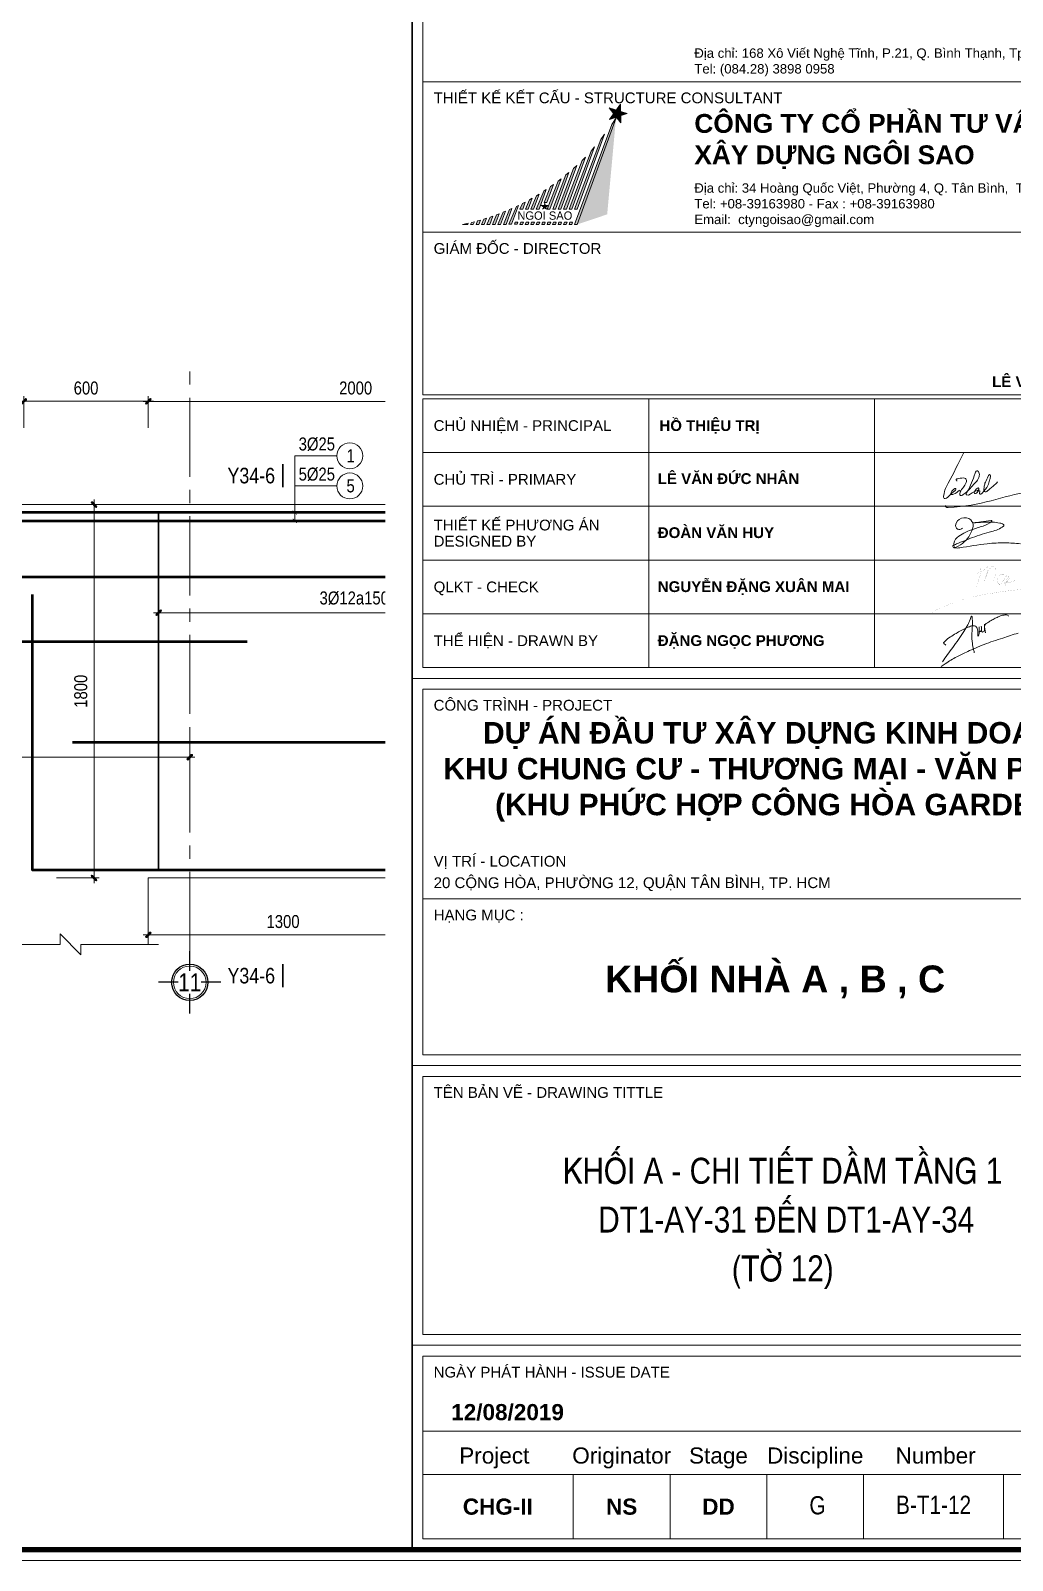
# Model space of a CAD drawing. Header units: millimetres. Extents: x 397144 to 8960116, y 345581 to 674207.
# Drawn here: x 5165848 to 5170583, y 648891 to 656265 of the extents above; entities that cross this region are included whole.
import ezdxf
from ezdxf.enums import TextEntityAlignment as Align
from ezdxf.xclip import XClip

# ---------------------------------------------------------------- set-up
doc = ezdxf.new("R2010")
doc.units = ezdxf.units.MM
doc.header["$XCLIPFRAME"] = 0
doc.header["$PDSIZE"] = -10
for name, pattern in [('CENTER', [2, 1.25, -0.25, 0.25, -0.25]), ('CENTER2', [28.575, 19.05, -3.175, 3.175, -3.175]), ('HIDDEN', [0.375, 0.25, -0.125])]:
    doc.linetypes.add(name, pattern=pattern)
doc.layers.get('0').update_dxf_attribs({"linetype": 'CONTINUOUS'})
doc.layers.get('Defpoints').update_dxf_attribs({"color": 12, "linetype": 'CONTINUOUS'})
for name, color, linetype, lineweight in [('2', 2, 'CONTINUOUS', 20), ('CDAI', 8, 'CONTINUOUS', 30), ('CHG_XX_Khung ten$0$A1 BORDER$0$DGIONG', 4, 'CONTINUOUS', 13), ('CHG_XX_Khung ten$0$A1 BORDER$0$STICK', 1, 'CONTINUOUS', 9), ('CHG_XX_Khung ten$0$TEXT', 7, 'CONTINUOUS', 15), ('CHUNHO', 7, 'CENTER', 13), ('CTHEP', 2, 'CONTINUOUS', 50), ('DBAO', 3, 'CONTINUOUS', 20), ('DGIONG', 4, 'CONTINUOUS', 13), ('KTH', 150, 'CONTINUOUS', 5), ('Net khuat', 8, 'HIDDEN', 13), ('STICK', 1, 'CONTINUOUS', 9), ('TEXT', 7, 'CONTINUOUS', 15)]:
    doc.layers.add(name, color=color, linetype=linetype, lineweight=lineweight)
doc.layers.add('8', color=8, linetype='CONTINUOUS')
doc.styles.add('CHG_XX_Khung ten$0$A1 BORDER$0$ARIAL', font='arial.ttf')
doc.styles.add('CHG_XX_Khung ten$0$A1 BORDER$0$Arial - Bold', font='arialbd.ttf', dxfattribs={"height": 2.5})
doc.styles.add('CHG_XX_Khung ten$0$A1 BORDER$0$Star-AvoBold', font='VAVOB_0.TTF')
doc.styles.add('CHG_XX_Khung ten$0$Arial - Bold', font='arialbd.ttf')
doc.styles.add('CHG_XX_Khung ten$0$title block pccc$0$ARIAL', font='arial.ttf')
doc.styles.add('CHG_XX_Khung ten$0$title block pccc$0$Arial - Bold', font='arialbd.ttf', dxfattribs={"height": 2.5})
doc.styles.add('HELVECONDENSE', font='VHELVCN_0.TTF')
doc.styles.add('Star-HelCon', font='VHELVCN_0.TTF')
doc.styles.add('TTP-HelCon', font='VHELVCN_0.TTF')
doc.styles.add('VNI-HELVE-CONDENSE', font='VHELVCN_0.TTF')
doc.dimstyles.new('kc-25', dxfattribs={"dimtxt": 62.5, "dimasz": 20, "dimexe": 20, "dimexo": 50, "dimgap": 25, "dimtad": 3, "dimdec": 0, "dimzin": 0, "dimdsep": 46, "dimtxsty": 'VNI-HELVE-CONDENSE', "dimblk": 'DIM', "dimcen": 2.5, "dimclrd": 256, "dimclre": 154, "dimclrt": 7, "dimaunit": 1, "dimadec": 0, "dimazin": 0, "dimtfac": 1, "dimtdec": 0, "dimtix": 1, "dimtmove": 0, "dimatfit": 3, "dimldrblk": 'DOT', "dimfxl": 1, "dimtolj": 1, "dimtzin": 0, "dimarcsym": 0})
doc.dimstyles.new('TTP-25', dxfattribs={"dimscale": 25, "dimtxt": 2.5, "dimasz": 1, "dimexe": 1, "dimexo": 1, "dimgap": 0.09, "dimtad": 0, "dimdec": 4, "dimrnd": 5, "dimzin": 9, "dimdsep": 46, "dimtxsty": 'TTP-HelCon', "dimblk": 'Stick1', "dimcen": 0.09, "dimdle": 1.5, "dimclrd": 256, "dimclre": 256, "dimclrt": 7, "dimadec": 0, "dimazin": 0, "dimtfac": 1, "dimtdec": 4, "dimtmove": 0, "dimatfit": 3, "dimldrblk": '_ArchTick1', "dimfxl": 1, "dimtvp": 1, "dimtolj": 1, "dimtzin": 0, "dimarcsym": 0})

# ---------------------------------------------------------------- blocks, each defined once
blk = doc.blocks.new('CHG_XX_Khung ten')
at = {"layer": 'CHG_XX_Khung ten$0$A1 BORDER$0$DGIONG'}
h = blk.add_hatch(color=256, dxfattribs=at)
h.paths.add_polyline_path([(724.94, 283.19), (724.15, 281.97), (717.19, 263.38), (717.7, 263.38)])
h.paths.add_polyline_path([(722.81, 280.17), (722.1, 279.22), (717.21, 266.21), (717.72, 266.21)], flags=17)
h.paths.add_polyline_path([(720.93, 277.8), (720.27, 277.04), (716.19, 266.22), (716.7, 266.22)])
h.paths.add_polyline_path([(719.23, 275.93), (718.6, 275.29), (715.18, 266.22), (715.69, 266.22)])
h.paths.add_polyline_path([(717.65, 274.38), (717.03, 273.81), (714.16, 266.22), (714.67, 266.22)])
h.paths.add_polyline_path([(716.14, 273.03), (715.61, 272.59), (713.15, 266.22), (713.66, 266.22)])
h.paths.add_polyline_path([(714.69, 271.86), (714.17, 271.45), (712.13, 266.23), (712.64, 266.23)])
h.paths.add_polyline_path([(713.29, 270.81), (712.76, 270.43), (711.57, 267.46), (712.07, 267.47)])
h.paths.add_polyline_path([(710.1, 266.23), (710.61, 266.24), (711.93, 269.87), (711.48, 269.56)])
h.paths.add_polyline_path([(710.61, 269.02), (710.13, 268.73), (709.08, 266.24), (709.59, 266.24)])
h.paths.add_polyline_path([(709.31, 268.26), (708.82, 267.97), (708.07, 266.24), (708.58, 266.24)])
h.paths.add_polyline_path([(708.04, 267.56), (707.54, 267.3), (707.05, 266.25), (707.56, 266.25)])
h.paths.add_polyline_path([(716.84, 263.8), (716.33, 263.8), (716.18, 263.38), (716.69, 263.38)])
h.paths.add_polyline_path([(715.67, 263.39), (715.82, 263.8), (715.32, 263.8), (715.16, 263.39)])
h.paths.add_polyline_path([(714.15, 263.39), (714.65, 263.39), (714.8, 263.8), (714.3, 263.8)])
h.paths.add_polyline_path([(713.13, 263.39), (713.64, 263.4), (713.79, 263.81), (713.28, 263.81)])
h.paths.add_polyline_path([(712.77, 263.81), (712.27, 263.81), (712.11, 263.39), (712.62, 263.4)])
h.paths.add_polyline_path([(711.25, 263.81), (711.1, 263.4), (711.61, 263.4), (711.76, 263.81)])
h.paths.add_polyline_path([(710.59, 263.4), (710.74, 263.82), (710.24, 263.82), (710.08, 263.4)])
h.paths.add_polyline_path([(709.73, 263.82), (709.22, 263.82), (709.07, 263.41), (709.57, 263.41)])
h.paths.add_polyline_path([(708.71, 263.82), (708.21, 263.82), (708.05, 263.41), (708.56, 263.41)])
h.paths.add_polyline_path([(707.54, 263.41), (707.69, 263.83), (707.19, 263.83), (707.03, 263.41)])
h.paths.add_polyline_path([(706.68, 263.83), (706.17, 263.83), (706.02, 263.42), (706.53, 263.42)])
h.paths.add_polyline_path([(705, 263.42), (705.51, 263.42), (706.79, 266.93), (706.4, 266.74)])
h.paths.add_polyline_path([(703.97, 263.37), (704.48, 263.37), (705.57, 266.36), (705.14, 266.17)])
h.paths.add_polyline_path([(704.36, 265.84), (703.91, 265.65), (702.96, 263.38), (703.46, 263.38)])
h.paths.add_polyline_path([(703.17, 265.37), (702.69, 265.19), (701.94, 263.38), (702.45, 263.38)])
h.paths.add_polyline_path([(702, 264.94), (701.5, 264.77), (700.92, 263.38), (701.43, 263.38)])
h.paths.add_polyline_path([(700.84, 264.56), (700.33, 264.4), (699.91, 263.39), (700.42, 263.39)])
h.paths.add_polyline_path([(699.7, 264.21), (699.18, 264.06), (698.89, 263.39), (699.4, 263.39)])
h.paths.add_polyline_path([(698.57, 263.9), (698.04, 263.77), (697.87, 263.38), (698.38, 263.39)])
h.paths.add_polyline_path([(697.37, 263.39), (697.45, 263.63), (696.91, 263.51), (696.35, 263.38)])
blk.add_hatch(color=256, dxfattribs=at).paths.add_polyline_path([(724.92, 283.21), (717.68, 263.38), (723.28, 265.27)])
at = {"layer": 'CHG_XX_Khung ten$0$A1 BORDER$0$STICK'}
for points in [[(723.71, 282.88), (725.74, 285.75), (725.8, 282.26), (723.67, 285.06), (727.02, 284.03)], [(725.76, 284.41), (724.96, 284.66), (724.49, 283.98), (724.99, 283.32), (725.77, 283.6)], [(711.25, 266.22), (711.64, 267.39), (712.01, 266.22), (711.02, 266.95), (712.24, 266.93)], [(711.87, 266.67), (711.78, 266.94), (711.49, 266.94), (711.4, 266.67), (711.63, 266.5)]]:
    blk.add_hatch(color=256, dxfattribs=at).paths.add_polyline_path(points)
for p, q in [((687, 577), (687, 17)), ((687, 179), (824, 179)), ((687, 107), (824, 107)), ((687, 55), (824, 55))]:
    blk.add_line(p, q)
at = {"color": 9, "linetype": 'Continuous'}
for p, q in [((731, 231), (731, 181)), ((773, 231), (773, 181))]:
    blk.add_line(p, q, dxfattribs=at)
at = {"linetype": 'Continuous'}
for p, q in [((689, 39), (822, 39)), ((716.98, 31), (716.98, 19)), ((734.98, 31), (734.98, 19)), ((752.98, 31), (752.98, 19)), ((770.98, 31), (770.98, 19)), ((797, 31), (797, 19))]:
    blk.add_line(p, q, dxfattribs=at)
blk.add_lwpolyline([(15, 579), (826, 579), (826, 15), (15, 15)], close=True)
at = {"color": 4, "linetype": 'Continuous', "const_width": 1}
blk.add_lwpolyline([(17, 577), (824, 577), (824, 17), (17, 17)], close=True, dxfattribs=at)
at = {"linetype": 'Continuous'}
for points in [[(689, 317.93), (822, 317.93), (822, 289.93), (689, 289.93)], [(689, 289.93), (822, 289.93), (822, 261.93), (689, 261.93)], [(689, 177), (822, 177), (822, 138), (689, 138)], [(689, 109), (822, 109), (822, 138), (689, 138)], [(689, 105), (822, 105), (822, 57), (689, 57)], [(689, 53), (822, 53), (822, 31), (689, 31)], [(822, 19), (689, 19), (689, 31), (822, 31)]]:
    blk.add_lwpolyline(points, close=True, dxfattribs=at)
at = {"color": 9, "linetype": 'Continuous'}
for points in [[(689, 261.93), (822, 261.93), (822, 231.73), (689, 231.73)], [(822, 221), (689, 221), (689, 231), (822, 231)], [(822, 211), (689, 211), (689, 221), (822, 221)], [(822, 201), (689, 201), (689, 211), (822, 211)], [(822, 191), (689, 191), (689, 201), (822, 201)], [(822, 181), (689, 181), (689, 191), (822, 191)]]:
    blk.add_lwpolyline(points, close=True, dxfattribs=at)
blk.add_lwpolyline([(822, 211), (689, 211), (822, 211)], dxfattribs=at)
at = {"color": 1}
for points in [[(785.63, 182.08), (787.56, 184.76), (789.61, 187.7), (790.35, 188.98), (790.79, 189.92), (791.06, 190.59), (791.21, 189.09), (791.18, 188.31), (791.14, 187.75), (791.09, 186.47), (791.21, 185.58), (791.42, 184.31), (791.51, 183.99), (791.51, 183.74)], [(786.29, 185.19), (785.86, 185.61), (786.06, 185.86), (787.11, 186.7), (788.17, 187.35), (789.1, 187.9), (790.12, 188.41), (790.69, 188.61), (791.04, 188.74), (791.47, 188.79), (791.73, 188.72), (791.92, 188.61), (792.08, 188.33), (792.16, 188.06), (792.21, 187.84), (792.21, 187.27), (792.2, 187.05), (792.23, 186.85), (792.39, 187.1), (792.48, 187.84), (792.46, 188.12), (792.44, 188.61), (792.46, 188.03), (792.53, 187.67), (792.73, 187.74), (792.86, 187.87), (792.9, 188.09), (792.9, 188.28), (792.87, 188.7), (792.91, 188.19), (792.93, 187.79), (792.94, 187.69), (793.11, 187.61), (793.31, 187.73), (793.45, 187.93), (793.48, 188.22), (793.48, 188.64), (793.48, 189.05), (793.48, 188.49), (793.56, 187.84), (793.63, 187.45), (793.48, 188.6), (793.51, 188.92), (794.2, 189.45), (794.72, 189.76), (795.44, 190.17), (796.2, 190.5), (796.65, 190.69), (797.26, 190.79), (797.77, 190.74), (797.95, 190.55)], [(785.43, 181.21), (786.17, 181.73), (788.31, 183), (790.34, 184), (791.77, 184.64), (795.08, 185.91), (796.87, 186.5), (799.7, 187.42)]]:
    blk.add_spline(points, degree=3, dxfattribs=at)
at = {"layer": 'CHG_XX_Khung ten$0$A1 BORDER$0$DGIONG'}
for points in [[(724.94, 283.19), (717.7, 263.38), (717.19, 263.38), (724.15, 281.97), (724.94, 283.19)], [(722.81, 280.17), (717.72, 266.21), (717.21, 266.21), (722.1, 279.22), (722.81, 280.17)], [(719.23, 275.93), (715.69, 266.22), (715.18, 266.22), (718.6, 275.29), (719.23, 275.93)], [(720.93, 277.8), (716.7, 266.22), (716.19, 266.22), (720.27, 277.04), (720.93, 277.8)], [(717.65, 274.38), (714.67, 266.22), (714.16, 266.22), (717.03, 273.81), (717.65, 274.38)], [(713.29, 270.81), (712.07, 267.47), (711.57, 267.46), (712.76, 270.43), (713.29, 270.81)], [(714.69, 271.86), (712.64, 266.23), (712.13, 266.23), (714.17, 271.45), (714.69, 271.86)], [(716.14, 273.03), (713.66, 266.22), (713.15, 266.22), (715.61, 272.59), (716.14, 273.03)], [(708.04, 267.56), (707.56, 266.25), (707.05, 266.25), (707.54, 267.3), (708.04, 267.56)], [(709.31, 268.26), (708.58, 266.24), (708.07, 266.24), (708.82, 267.97), (709.31, 268.26)], [(710.61, 269.02), (709.59, 266.24), (709.08, 266.24), (710.13, 268.73), (710.61, 269.02)], [(711.93, 269.87), (710.61, 266.24), (710.1, 266.23), (711.48, 269.56), (711.93, 269.87)], [(700.84, 264.56), (700.42, 263.39), (699.91, 263.39), (700.33, 264.4), (700.84, 264.56)], [(702, 264.94), (701.43, 263.38), (700.92, 263.38), (701.5, 264.77), (702, 264.94)], [(703.17, 265.37), (702.45, 263.38), (701.94, 263.38), (702.69, 265.19), (703.17, 265.37)], [(704.36, 265.84), (703.46, 263.38), (702.96, 263.38), (703.91, 265.65), (704.36, 265.84)], [(705.57, 266.36), (704.48, 263.37), (703.97, 263.37), (705.14, 266.17), (705.57, 266.36)], [(706.79, 266.93), (705.51, 263.42), (705, 263.42), (706.4, 266.74), (706.79, 266.93)], [(697.45, 263.63), (697.37, 263.39), (696.35, 263.38), (696.91, 263.51), (697.45, 263.63)], [(698.57, 263.9), (698.38, 263.39), (697.87, 263.38), (698.04, 263.77), (698.57, 263.9)], [(699.7, 264.21), (699.4, 263.39), (698.89, 263.39), (699.18, 264.06), (699.7, 264.21)]]:
    blk.add_lwpolyline(points, dxfattribs=at)
for points in [[(706.53, 263.42), (706.68, 263.83), (706.17, 263.83), (706.02, 263.42)], [(707.54, 263.41), (707.69, 263.83), (707.19, 263.83), (707.03, 263.41)], [(708.56, 263.41), (708.71, 263.82), (708.21, 263.82), (708.05, 263.41)], [(709.57, 263.41), (709.73, 263.82), (709.22, 263.82), (709.07, 263.41)], [(710.59, 263.4), (710.74, 263.82), (710.24, 263.82), (710.08, 263.4)], [(711.61, 263.4), (711.76, 263.81), (711.25, 263.81), (711.1, 263.4)], [(712.62, 263.4), (712.77, 263.81), (712.27, 263.81), (712.11, 263.39)], [(713.64, 263.4), (713.79, 263.81), (713.28, 263.81), (713.13, 263.39)], [(714.65, 263.39), (714.8, 263.8), (714.3, 263.8), (714.15, 263.39)], [(715.67, 263.39), (715.82, 263.8), (715.32, 263.8), (715.16, 263.39)], [(716.69, 263.38), (716.84, 263.8), (716.33, 263.8), (716.18, 263.38)]]:
    blk.add_lwpolyline(points, close=True, dxfattribs=at)
at = {"layer": 'CHG_XX_Khung ten$0$A1 BORDER$0$STICK'}
for p, q in [((723.67, 285.06), (727.02, 284.03)), ((725.8, 282.26), (723.67, 285.06)), ((723.71, 282.88), (725.74, 285.75)), ((725.74, 285.75), (725.8, 282.26)), ((727.02, 284.03), (723.71, 282.88)), ((711.64, 267.39), (712.01, 266.22)), ((711.02, 266.95), (712.24, 266.93)), ((712.01, 266.22), (711.02, 266.95)), ((712.24, 266.93), (711.25, 266.22))]:
    blk.add_line(p, q, dxfattribs=at)
at = {"layer": 'CHG_XX_Khung ten$0$TEXT', "color": 1}
blk.add_lwpolyline([(800.16, 204.02, 0.028888), (797.25, 204.19, 0.026156), (793.98, 204.04, 0.007061), (788.86, 203.28, -0.091769), (787.85, 203.27, -0.25841), (787.51, 203.62, -0.039719), (788.28, 204, -0.004242), (791.23, 205.18, -0.019244), (794.8, 206.31, 0.094204), (797.02, 207.28, 0.504882), (796.98, 207.63, 0.07616), (796.3, 207.87, 0.041135), (794.97, 208.03, 0.034641), (791.34, 207.9, 0.01407), (792.8, 208.12, 0.003668), (794.71, 208.36, -0.800617), (794.79, 208.18, -0.093248), (793.21, 207.32, 0.020479), (791.05, 206.59, 0.096842), (788.38, 205.18, 0.259163), (787.77, 203.63, 0.564182), (788.17, 203.39, 0.087383), (789.69, 204.36, 0.156422), (791.35, 207.23, 0.228987), (790.91, 208.45, 0.272068), (789.19, 208.76, 0.293527), (788.08, 207.43, 0.171419), (788.25, 206.94, 0.281707), (788.69, 206.7, 0.217513), (789.34, 206.92)], format="xyb", dxfattribs=at)
at = {"layer": 'CHG_XX_Khung ten$0$TEXT', "color": 1, "const_width": 0.0121}
for points in [[(791.6, 198.34, 0.143835), (794.1, 199.89, -0.075685), (793.5, 197.02, -0.172299), (794.95, 199.92, -0.299798), (795.6, 198.96, -0.170508), (795.36, 197.75, 0.168316), (795.11, 197.03)], [(791.95, 196.04, -0.054469), (792.33, 197.1, 0.103257), (792.78, 199.38)], [(797.47, 197.92, 0.401177), (797.3, 198.32, 0.483935), (795.9, 197.43, 0.196997), (796.02, 196.61, 0.296639), (796.38, 196.53, 0.183057), (797.12, 197.39)], [(797.48, 198.09, 0.142769), (797.07, 197.1, 0.220826), (797.29, 196.56, 0.106687), (798.07, 198.16, 0.181562), (797.64, 197.4, -0.039872), (797.25, 196.09, -0.060225), (798.09, 197.69, 0.017174), (797.52, 196.45, -0.149286), (799.3, 197.16)], [(806.31, 195.73, -0.026807), (805.12, 195.66, 0.027369), (800.25, 195.52, 0.022423), (795.26, 194.89, 0.038275), (791.04, 194.04, 0.053272), (785.95, 192.37, 0.118692), (783.44, 190.96)]]:
    blk.add_lwpolyline(points, format="xyb", dxfattribs=at)
at = {"layer": 'CHG_XX_Khung ten$0$TEXT', "color": 1}
for points in [[(789.62, 220.97), (786.72, 215.31), (785.87, 213.03), (785.94, 212.46), (786.42, 212.53), (787.18, 213.24), (787.77, 213.73), (788.12, 214.16), (788.07, 214.29), (787.94, 214.27), (787.28, 213.56), (787.2, 213.33), (787.26, 213.21), (787.44, 213.16), (787.7, 213.23), (788.87, 214.02)], [(788.4, 215.73), (788.18, 215.82), (788.21, 216), (788.32, 216.07), (788.7, 216.16), (789.23, 216.24), (789.76, 216.24), (790.01, 216.08), (790.1, 215.79), (790.05, 215.41), (788.96, 213.65), (788.88, 213.4), (788.88, 213.13), (789, 213.02), (789.17, 213.01), (789.51, 213.17), (790.77, 214.27), (791.67, 215.27), (792.3, 216.07), (792.5, 216.66), (792.49, 217.11), (792.33, 217.45), (792.13, 217.58), (791.94, 217.52), (791.73, 217.16), (790.12, 213.5), (790.04, 213.21), (790.14, 213.12), (791.53, 213.7), (792.32, 214.06), (792.42, 214.24), (792.36, 214.39), (792.17, 214.35), (791.86, 214.12), (791.68, 213.82), (791.57, 213.47), (791.67, 213.35), (791.96, 213.42), (792.51, 213.89), (792.61, 213.78), (792.55, 213.52), (792.61, 213.3), (792.77, 213.25), (793.05, 213.46), (794.1, 214.86), (794.42, 215.85), (794.57, 216.45), (794.53, 216.83), (794.42, 216.89), (794.27, 216.8), (794.14, 216.57), (793.62, 215.47), (793.41, 214.74), (793.36, 214.18), (793.41, 213.82), (793.56, 213.67), (793.77, 213.71), (794.19, 213.99), (795.35, 214.98), (795.89, 215.51)], [(786.22, 211.12), (786.28, 210.87), (786.71, 210.78), (801.78, 213.69), (803.18, 213.88)]]:
    blk.add_spline(points, degree=3, dxfattribs=at)
for s, height, style, p in [('THIẾT KẾ KẾT CẤU - STRUCTURE CONSULTANT', 2, 'CHG_XX_Khung ten$0$A1 BORDER$0$ARIAL', (691, 286.93)), ('GIÁM ĐỐC - DIRECTOR', 2, 'CHG_XX_Khung ten$0$title block pccc$0$ARIAL', (691, 258.93)), ('CHỦ NHIỆM - PRINCIPAL', 2, 'CHG_XX_Khung ten$0$title block pccc$0$ARIAL', (691, 226)), ('HỒ THIỆU TRỊ', 2, 'CHG_XX_Khung ten$0$title block pccc$0$Arial - Bold', (733, 226)), ('CHỦ TRÌ - PRIMARY', 2, 'CHG_XX_Khung ten$0$title block pccc$0$ARIAL', (691, 216)), ('LÊ VĂN ĐỨC NHÂN', 2.0073, 'CHG_XX_Khung ten$0$Arial - Bold', (732.68, 216.13)), ('THIẾT KẾ PHƯƠNG ÁN', 2, 'CHG_XX_Khung ten$0$title block pccc$0$ARIAL', (691, 207.5)), ('ĐOÀN VĂN HUY', 2.0073, 'CHG_XX_Khung ten$0$Arial - Bold', (732.68, 206.09)), ('DESIGNED BY', 2, 'CHG_XX_Khung ten$0$title block pccc$0$ARIAL', (691, 204.5)), ('QLKT - CHECK', 2, 'CHG_XX_Khung ten$0$title block pccc$0$ARIAL', (691, 196)), ('NGUYỄN ĐẶNG XUÂN MAI', 2.0073, 'CHG_XX_Khung ten$0$Arial - Bold', (732.68, 196.05)), ('THỂ HIỆN - DRAWN BY', 2, 'CHG_XX_Khung ten$0$title block pccc$0$ARIAL', (691, 186)), ('ĐẶNG NGỌC PHƯƠNG', 2.0073, 'CHG_XX_Khung ten$0$Arial - Bold', (732.68, 186.02)), ('CÔNG TRÌNH - PROJECT', 2, 'CHG_XX_Khung ten$0$A1 BORDER$0$ARIAL', (691, 174)), ('VỊ TRÍ - LOCATION', 2, 'CHG_XX_Khung ten$0$A1 BORDER$0$ARIAL', (691, 145)), ('20 CỘNG HÒA, PHƯỜNG 12, QUẬN TÂN BÌNH, TP. HCM', 2, 'CHG_XX_Khung ten$0$A1 BORDER$0$ARIAL', (691, 141)), ('HẠNG MỤC :', 2, 'CHG_XX_Khung ten$0$A1 BORDER$0$ARIAL', (691, 135)), ('TÊN BẢN VẼ - DRAWING TITTLE', 2, 'CHG_XX_Khung ten$0$A1 BORDER$0$ARIAL', (691, 102)), ('NGÀY PHÁT HÀNH - ISSUE DATE', 2, 'CHG_XX_Khung ten$0$A1 BORDER$0$ARIAL', (691, 50))]:
    blk.add_text(s, height=height, dxfattribs=dict(style=style)).set_placement(p, align=Align.MIDDLE_LEFT)
at = {"style": 'CHG_XX_Khung ten$0$Arial - Bold'}
blk.add_text('LÊ VĂN ĐỨC NHÂN', height=2.0073, dxfattribs=at).set_placement((821.19, 234.17), align=Align.MIDDLE_RIGHT)
for s, style, p in [('12/08/2019', 'CHG_XX_Khung ten$0$A1 BORDER$0$Arial - Bold', (704.75, 42.57)), ('Project', 'CHG_XX_Khung ten$0$A1 BORDER$0$ARIAL', (702.28, 34.5)), ('Originator', 'CHG_XX_Khung ten$0$A1 BORDER$0$ARIAL', (725.98, 34.5)), ('Stage', 'CHG_XX_Khung ten$0$A1 BORDER$0$ARIAL', (743.98, 34.5)), ('Discipline', 'CHG_XX_Khung ten$0$A1 BORDER$0$ARIAL', (761.98, 34.5)), ('Number', 'CHG_XX_Khung ten$0$A1 BORDER$0$ARIAL', (784.37, 34.5)), ('CHG-II', 'CHG_XX_Khung ten$0$A1 BORDER$0$Arial - Bold', (702.94, 25)), ('NS', 'CHG_XX_Khung ten$0$A1 BORDER$0$Arial - Bold', (725.98, 25)), ('DD', 'CHG_XX_Khung ten$0$A1 BORDER$0$Arial - Bold', (743.98, 25))]:
    blk.add_text(s, height=3, dxfattribs=dict(style=style)).set_placement(p, align=Align.MIDDLE_CENTER)
at = {"ltscale": 10}
for s, insert, char_height, width, attachment_point, style in [('\\pt8.75;Địa chỉ: 168 Xô Viết Nghệ Tĩnh, P.21, Q. Bình Thạnh, Tp. HCM \\P\\ptz;Tel: (084.28) 3898 0958', (739.49, 290.93), 1.75, 83.001, 7, 'CHG_XX_Khung ten$0$A1 BORDER$0$ARIAL'), ('CÔNG TY CỔ PHẦN TƯ VẤN \\PXÂY DỰNG NGÔI SAO', (739.49, 283.93), 3.5, 76.248, 1, 'CHG_XX_Khung ten$0$A1 BORDER$0$Arial - Bold'), ('Địa chỉ: 34 Hoàng Quốc Việt, Phường 4, Q. Tân Bình,  Tp. HCM\\PTel: +08-39163980 - Fax : +08-39163980 \\PEmail:  ctyngoisao@gmail.com', (739.49, 262.93), 1.75, 83.001, 7, 'CHG_XX_Khung ten$0$A1 BORDER$0$ARIAL')]:
    blk.add_mtext(s, dxfattribs=dict(at, insert=insert, char_height=char_height, width=width, attachment_point=attachment_point, style=style))
at = {"attachment_point": 2, "style": 'CHG_XX_Khung ten$0$A1 BORDER$0$Arial - Bold'}
for s, insert, char_height, width in [('DỰ ÁN ĐẦU TƯ XÂY DỰNG KINH DOANH\\PKHU CHUNG CƯ - THƯƠNG MẠI - VĂN PHÒNG\\P(KHU PHỨC HỢP CÔNG HÒA GARDEN)', (755.4, 170.88), 4, 159.8745), ('KHỐI NHÀ A , B , C', (754.52, 125.61), 5, 104.1229)]:
    blk.add_mtext(s, dxfattribs=dict(at, insert=insert, char_height=char_height, width=width))
at = {"layer": 'CHG_XX_Khung ten$0$A1 BORDER$0$STICK', "style": 'CHG_XX_Khung ten$0$A1 BORDER$0$Star-AvoBold', "width": 1}
blk.add_text('NGOI SAO', height=1.547, dxfattribs=at).set_placement((706.57, 264.27))
blk = doc.blocks.new('Stick1')
at = {"layer": 'STICK'}
h = blk.add_hatch(color=256, dxfattribs=at)
edge = h.paths.add_edge_path()
edge.add_line((0.3, 0.5), (-0.5, -0.3))
edge.add_arc((-0.4, -0.4), 0.141, 135, 315)
edge.add_line((-0.3, -0.5), (0.5, 0.3))
edge.add_arc((0.4, 0.4), 0.141, 315, 495)
blk.add_line((1, 0), (-1, 0), dxfattribs=at)
blk.add_lwpolyline([(0.3, 0.5), (-0.5, -0.3, 1), (-0.3, -0.5), (0.5, 0.3, 1), (0.3, 0.5, 1)], format="xyb", dxfattribs=at)
blk = doc.blocks.new('*D2250')
at = {"layer": 'Defpoints', "color": 0, "transparency": 16777216}
for p in [(5211532.7, 645533.3), (5220632.7, 645533.3), (5220632.7, 645335.4)]:
    blk.add_point(p, dxfattribs=at)
at = {"layer": 'KTH', "lineweight": -2, "transparency": 16777216}
for p, q in [((5211532.7, 645508.3), (5211532.7, 645310.4)), ((5220632.7, 645508.3), (5220632.7, 645310.4)), ((5211557.7, 645335.4), (5220607.7, 645335.4))]:
    blk.add_line(p, q, dxfattribs=at)
at = {"layer": 'KTH', "lineweight": -2, "transparency": 16777216, "xscale": 25, "yscale": 25, "zscale": 25, "rotation": 180}
blk.add_blockref('Stick1', (5211532.7, 645335.4), dxfattribs=at)
at = {"layer": 'KTH', "lineweight": -2, "transparency": 16777216, "xscale": 25, "yscale": 25, "zscale": 25}
blk.add_blockref('Stick1', (5220632.7, 645335.4), dxfattribs=at)
at = {"layer": 'KTH', "color": 7, "transparency": 16777216, "insert": (5216082.7, 645399.2), "char_height": 62.5, "attachment_point": 5, "style": 'TTP-HelCon'}
blk.add_mtext('\\A1;9100', dxfattribs=at)
blk = doc.blocks.new('_ArchTick1')
at = {"color": 0, "const_width": 3.81}
blk.add_lwpolyline([(-12.7, -12.7), (12.7, 12.7)], dxfattribs=at)
blk = doc.blocks.new('*D8471')
at = {"layer": 'Defpoints', "color": 0, "transparency": 16777216}
for p in [(18969.5, 114.9), (24267.5, 89.9), (24267.5, 54.9)]:
    blk.add_point(p, dxfattribs=at)
at = {"layer": 'KTH', "lineweight": -2, "transparency": 16777216}
for p, q in [((18969.5, 89.9), (18969.5, 29.9)), ((18994.5, 54.9), (24242.5, 54.9)), ((24267.5, 64.9), (24267.5, 29.9))]:
    blk.add_line(p, q, dxfattribs=at)
at = {"layer": 'KTH', "lineweight": -2, "transparency": 16777216, "xscale": 25, "yscale": 25, "zscale": 25, "rotation": 180}
blk.add_blockref('Stick1', (18969.5, 54.9), dxfattribs=at)
at = {"layer": 'KTH', "lineweight": -2, "transparency": 16777216, "xscale": 25, "yscale": 25, "zscale": 25}
blk.add_blockref('Stick1', (24267.5, 54.9), dxfattribs=at)
at = {"layer": 'KTH', "color": 7, "transparency": 16777216, "insert": (21618.5, 118.8), "char_height": 62.5, "attachment_point": 5, "style": 'TTP-HelCon'}
blk.add_mtext('\\A1;5300', dxfattribs=at)
blk = doc.blocks.new('*D8407')
at = {"layer": 'Defpoints', "color": 0, "transparency": 16777216}
for p in [(0, 388.4), (8300, 343), (0, 190.4)]:
    blk.add_point(p, dxfattribs=at)
at = {"layer": 'KTH', "lineweight": -2, "transparency": 16777216}
for p, q in [((0, 363.4), (0, 165.4)), ((8300, 318), (8300, 165.4)), ((8275, 190.4), (25, 190.4))]:
    blk.add_line(p, q, dxfattribs=at)
at = {"layer": 'KTH', "lineweight": -2, "transparency": 16777216, "xscale": 25, "yscale": 25, "zscale": 25, "rotation": 180}
blk.add_blockref('Stick1', (0, 190.4), dxfattribs=at)
at = {"layer": 'KTH', "lineweight": -2, "transparency": 16777216, "xscale": 25, "yscale": 25, "zscale": 25}
blk.add_blockref('Stick1', (8300, 190.4), dxfattribs=at)
at = {"layer": 'KTH', "color": 7, "transparency": 16777216, "insert": (4150, 254.2), "char_height": 62.5, "attachment_point": 5, "style": 'TTP-HelCon'}
blk.add_mtext('\\A1;8300', dxfattribs=at)
blk = doc.blocks.new('*D8416')
at = {"layer": 'Defpoints', "color": 0, "transparency": 16777216}
for p in [(10100, 1026.8), (8150, 944.3), (10100, 886.8)]:
    blk.add_point(p, dxfattribs=at)
at = {"layer": 'KTH', "lineweight": -2, "transparency": 16777216}
for p, q in [((10100, 1001.8), (10100, 861.8)), ((8150, 919.3), (8150, 861.8)), ((8175, 886.8), (10075, 886.8))]:
    blk.add_line(p, q, dxfattribs=at)
at = {"layer": 'KTH', "lineweight": -2, "transparency": 16777216, "xscale": 25, "yscale": 25, "zscale": 25, "rotation": 180}
blk.add_blockref('Stick1', (8150, 886.8), dxfattribs=at)
at = {"layer": 'KTH', "lineweight": -2, "transparency": 16777216, "xscale": 25, "yscale": 25, "zscale": 25}
blk.add_blockref('Stick1', (10100, 886.8), dxfattribs=at)
at = {"layer": 'KTH', "color": 7, "transparency": 16777216, "insert": (9125, 956.7), "char_height": 62.5, "attachment_point": 5, "style": 'TTP-HelCon'}
blk.add_mtext('\\A1;3Þ12a150-3', dxfattribs=at)
blk = doc.blocks.new('*D8417')
at = {"layer": 'Defpoints', "color": 0, "transparency": 16777216}
for p in [(8100, 1905.7), (8100, 1752.7), (10100, 1752.7)]:
    blk.add_point(p, dxfattribs=at)
at = {"layer": 'KTH', "lineweight": -2, "transparency": 16777216}
for p, q in [((8100, 1777.7), (8100, 1930.7)), ((10100, 1777.7), (10100, 1930.7)), ((10075, 1905.7), (8125, 1905.7))]:
    blk.add_line(p, q, dxfattribs=at)
at = {"layer": 'KTH', "lineweight": -2, "transparency": 16777216, "xscale": 25, "yscale": 25, "zscale": 25, "rotation": 180}
blk.add_blockref('Stick1', (8100, 1905.7), dxfattribs=at)
at = {"layer": 'KTH', "lineweight": -2, "transparency": 16777216, "xscale": 25, "yscale": 25, "zscale": 25}
blk.add_blockref('Stick1', (10100, 1905.7), dxfattribs=at)
at = {"layer": 'KTH', "color": 7, "transparency": 16777216, "insert": (9100, 1969.6), "char_height": 62.5, "attachment_point": 5, "style": 'TTP-HelCon'}
blk.add_mtext('\\A1;2000', dxfattribs=at)
blk = doc.blocks.new('*D8418')
at = {"layer": 'Defpoints', "color": 0, "transparency": 16777216}
for p in [(8100, 1905.8), (7500, 1752.7), (8100, 1752.7)]:
    blk.add_point(p, dxfattribs=at)
at = {"layer": 'KTH', "lineweight": -2, "transparency": 16777216}
for p, q in [((7500, 1777.7), (7500, 1930.8)), ((8100, 1777.7), (8100, 1930.8)), ((7525, 1905.8), (8075, 1905.8))]:
    blk.add_line(p, q, dxfattribs=at)
at = {"layer": 'KTH', "lineweight": -2, "transparency": 16777216, "xscale": 25, "yscale": 25, "zscale": 25, "rotation": 180}
blk.add_blockref('Stick1', (7500, 1905.8), dxfattribs=at)
at = {"layer": 'KTH', "lineweight": -2, "transparency": 16777216, "xscale": 25, "yscale": 25, "zscale": 25}
blk.add_blockref('Stick1', (8100, 1905.8), dxfattribs=at)
at = {"layer": 'KTH', "color": 7, "transparency": 16777216, "insert": (7800, 1969.6), "char_height": 62.5, "attachment_point": 5, "style": 'TTP-HelCon'}
blk.add_mtext('\\A1;600', dxfattribs=at)
blk = doc.blocks.new('*D8419')
at = {"layer": 'Defpoints', "color": 0, "transparency": 16777216}
for p in [(8100, -391.7), (9400, -391.7), (9400, -665.9)]:
    blk.add_point(p, dxfattribs=at)
at = {"layer": 'KTH', "lineweight": -2, "transparency": 16777216}
for p, q in [((8100, -416.7), (8100, -690.9)), ((9400, -416.7), (9400, -690.9)), ((8125, -665.9), (9375, -665.9))]:
    blk.add_line(p, q, dxfattribs=at)
at = {"layer": 'KTH', "lineweight": -2, "transparency": 16777216, "xscale": 25, "yscale": 25, "zscale": 25, "rotation": 180}
blk.add_blockref('Stick1', (8100, -665.9), dxfattribs=at)
at = {"layer": 'KTH', "lineweight": -2, "transparency": 16777216, "xscale": 25, "yscale": 25, "zscale": 25}
blk.add_blockref('Stick1', (9400, -665.9), dxfattribs=at)
at = {"layer": 'KTH', "color": 7, "transparency": 16777216, "insert": (8750, -602.1), "char_height": 62.5, "attachment_point": 5, "style": 'TTP-HelCon'}
blk.add_mtext('\\A1;1300', dxfattribs=at)
blk = doc.blocks.new('DIM')
h = blk.add_hatch(color=1)
h.paths.add_polyline_path([(0.49, 0.29, 1), (0.29, 0.49), (-0.19, 0), (0.19, 0)])
h.paths.add_polyline_path([(0.19, 0), (-0.19, 0), (-0.49, -0.29, 1), (-0.29, -0.49)])
at = {"color": 9}
for p, q in [((-0.19, 0), (-1.5, 0)), ((0.19, 0), (1.5, 0))]:
    blk.add_line(p, q, dxfattribs=at)
at = {"color": 1}
for p, q in [((-0.49, -0.29), (0.29, 0.49)), ((-0.29, -0.49), (0.49, 0.29)), ((-0.19, 0), (0.19, 0))]:
    blk.add_line(p, q, dxfattribs=at)
blk.add_arc((-0.39, -0.39), 0.138, 135, 315, dxfattribs=at)
blk = doc.blocks.new('dau truc')
blk.add_circle((0, 0), 180)
at = {"layer": '8'}
for p, q in [((0, 127), (0, 345)), ((-127, 0), (-345, 0)), ((345, 0), (127, 0)), ((0, -345), (0, -127))]:
    blk.add_line(p, q, dxfattribs=at)
blk.add_circle((0, 0), 200, dxfattribs=at)
at = {"layer": 'TEXT', "style": 'HELVECONDENSE'}
blk.add_attdef('A', text='', height=233, dxfattribs=at).set_placement((0, 0), align=Align.MIDDLE)
blk = doc.blocks.new('MC')
at = {"layer": 'CTHEP', "const_width": 10}
blk.add_lwpolyline([(0, 150), (0, 0)], dxfattribs=at)
at = {"layer": 'TEXT', "style": 'TTP-HelCon'}
blk.add_attdef('A', text='', height=100, dxfattribs=at).set_placement((-50, 25.5), align=Align.RIGHT)
blk = doc.blocks.new('*D2257')
at = {"layer": 'Defpoints', "color": 0, "transparency": 16777216}
for p in [(7632.1, 1408.3), (7632.1, -391.6), (7838.5, -391.6)]:
    blk.add_point(p, dxfattribs=at)
at = {"layer": 'KTH', "lineweight": -2, "transparency": 16777216}
for p, q in [((7657.1, 1408.3), (7863.5, 1408.3)), ((7838.5, 1383.3), (7838.5, -366.6)), ((7657.1, -391.6), (7863.5, -391.6))]:
    blk.add_line(p, q, dxfattribs=at)
at = {"layer": 'KTH', "lineweight": -2, "transparency": 16777216, "xscale": 25, "yscale": 25, "zscale": 25}
for p, rotation in [((7838.5, 1408.3), 90), ((7838.5, -391.6), 270)]:
    blk.add_blockref('Stick1', p, dxfattribs=dict(at, rotation=rotation))
at = {"layer": 'KTH', "color": 7, "transparency": 16777216, "insert": (7774.7, 508.3), "char_height": 62.5, "attachment_point": 5, "rotation": 90, "style": 'TTP-HelCon'}
blk.add_mtext('\\A1;1800', dxfattribs=at)
blk = doc.blocks.new('Y-37')
at = {"layer": 'CTHEP'}
for p, q in [((31168.50855, 950.18514), (35768.47047, 950.18514)), ((1119.46907, 681.17417), (49858.11137, 681.13827))]:
    blk.add_line(p, q, dxfattribs=at)
for points in [[(49989.46907, 361.93876), (49989.46907, 990.12597), (171.95451, 990.1847)], [(172.63649, 368.18914), (10138.47515, 368.18041), (10718.3369, 368.1785), (17169.46907, 368.15021), (17743.51458, 368.14833), (49905.53617, 368.12618), (49905.53617, 891.00169)]]:
    blk.add_lwpolyline(points, dxfattribs=at)
at = {"layer": 'DBAO'}
for p, q in [((50019.46907, 1029.07736), (17317.37532, 1029.12513)), ((50667.50865, 1029.08076), (20296.02848, 1029.12513))]:
    blk.add_line(p, q, dxfattribs=at)
blk.add_lwpolyline([(17769.47047, 329.12233), (25469.46907, 329.11257)], dxfattribs=at)
at = {"layer": 'Net khuat', "ltscale": 200}
blk.add_lwpolyline([(1769.46647, 329.18456), (1769.46647, 799.18779), (50019.46907, 799.18779)], dxfattribs=at)
at = {"layer": 'KTH'}
dim = blk.add_linear_dim(base=(24267.46907, 54.93646), p1=(18969.47047, 114.88764), p2=(24267.46907, 89.88764), dimstyle='TTP-25', override={"dimtmove": 1}, dxfattribs=at)
dim.commit()
dim.dimension.update_dxf_attribs({"geometry": '*D8471', "text_midpoint": (21618.46977, 118.76979)})
dim = blk.add_linear_dim(base=(24769.46908, -188.85876), p1=(15669.46908, 9.12425), p2=(24769.46908, 9.12425), angle=180, dimstyle='TTP-25', override={"dimtmove": 1}, dxfattribs=at)
dim.commit()
dim.dimension.update_dxf_attribs({"geometry": '*D2250', "text_midpoint": (20219.46908, -125.02543), "insert": (-5195863.24964, -645524.21167)})
blk = doc.blocks.new('AY-34')
at = {"layer": 'CDAI', "ltscale": 52.5}
blk.add_line((8149.9974, 1373.35449), (8149.9974, -352.64539), dxfattribs=at)
at = {"layer": 'CTHEP'}
for p, q in [((5700.03948, 1329.34516), (10099.9974, 1329.33352)), ((-116.27494, 1060.34642), (17298.88067, 1060.33616)), ((7733.93708, 262.37496), (16008.82378, 262.37496))]:
    blk.add_line(p, q, dxfattribs=at)
for points in [[(17300.86573, 1369.34536), (-270, 1369.36154)], [(-211.76104, 1123.75165), (-211.76104, 747.36158), (8577.19009, 747.35474)], [(7540, 975.30715), (7540, -352.64488), (16259.9974, -352.65257), (16259.9974, 986.06713)]]:
    blk.add_lwpolyline(points, dxfattribs=at)
at = {"layer": 'DBAO'}
for points in [[(18593.73177, 1408.2455), (-300, 1408.37303), (-300, 708.36154), (-300, 708.36154), (-300, 388.36154)], [(8099.9974, -711.64168), (8099.9974, -391.64784), (15700, -391.65759), (15700, -711.64168)]]:
    blk.add_lwpolyline(points, dxfattribs=at)
at = {"layer": 'DGIONG'}
blk.add_lwpolyline([(7450, -711.64168), (7675, -711.64168), (7675, -661.64168), (7775, -761.64168), (7775, -711.64168), (8149.9974, -711.64551)], dxfattribs=at)
for centre in [(9071.69659, 1643.16271), (9071.69659, 1497.86371)]:
    blk.add_circle(centre, 62.5, dxfattribs=at)
at = {"layer": 'Net khuat', "linetype": 'CENTER2', "ltscale": 20}
blk.add_line((8300, -743.90142), (8300, 2156.20718), dxfattribs=at)
at = {"xscale": 0.75, "yscale": 0.75, "zscale": 0.75}
for p in [(8748.81763, 1491.23817), (8748.81763, -919.18506)]:
    blk.add_blockref('MC', p, dxfattribs=at).add_auto_attribs({'A': 'Y34-6'})
at = {"layer": '2', "ltscale": 300}
ref = blk.add_blockref('dau truc', (8300, -894.76596), dxfattribs=dict(at, xscale=0.4367131292819977, yscale=0.4367131292819977, zscale=0.4367131292819977))
ref.add_attrib('A', '11', dxfattribs={"layer": 'TEXT', "height": 87.5, "style": 'HELVECONDENSE'}).set_placement((8300, -894.76596), align=Align.MIDDLE)
at = {"layer": 'TEXT', "style": 'TTP-HelCon'}
for s, p in [('3Þ25', (8825.18653, 1669.01565)), ('5Þ25', (8825.18653, 1523.71665))]:
    blk.add_text(s, height=62.5, dxfattribs=at).set_placement(p)
at = {"layer": 'TEXT', "style": 'Star-HelCon'}
for s, p in [('1', (9075.86325, 1643.16271)), ('5', (9075.86325, 1497.86371))]:
    blk.add_text(s, height=62.5, dxfattribs=at).set_placement(p, align=Align.MIDDLE)
at = {"layer": 'KTH'}
for base, p1, p2, angle, picture, middle in [((8099.9974, 1905.75266), (7500, 1752.65593), (8099.9974, 1752.65593), 180, '*D8418', (7799.9987, 1969.58599)), ((7838.50121, -391.64724), (7632.06803, 1408.31949), (7632.06572, -391.64724), 90, '*D2257', (7774.66788, 508.33612))]:
    dim = blk.add_linear_dim(base=base, p1=p1, p2=p2, angle=angle, dimstyle='TTP-25', override={"dimtmove": 1}, dxfattribs=at)
    dim.commit()
    dim.dimension.update_dxf_attribs({"geometry": picture, "text_midpoint": middle})
for base, p1, p2, picture, middle in [((8099.9974, 1905.74883), (10099.9974, 1752.65593), (8099.9974, 1752.65593), '*D8417', (9099.9974, 1969.58216)), ((0, 190.38045), (8300, 343.02953), (0, 388.36154), '*D8407', (4150, 254.21378)), ((9399.9974, -665.90352), (8099.9974, -391.67132), (9399.9974, -391.68567), '*D8419', (8749.9974, -602.07018))]:
    dim = blk.add_linear_dim(base=base, p1=p1, p2=p2, dimstyle='TTP-25', override={"dimtmove": 1}, dxfattribs=at)
    dim.commit()
    dim.dimension.update_dxf_attribs({"geometry": picture, "text_midpoint": middle})
dim = blk.add_linear_dim(base=(10099.9974, 886.78213), p1=(8149.9974, 944.25548), p2=(10099.9974, 1026.79531), text='3Þ12a150-3', dimstyle='TTP-25', override={"dimtmove": 1}, dxfattribs=at)
dim.commit()
dim.dimension.update_dxf_attribs({"geometry": '*D8416', "text_midpoint": (9124.9974, 956.6988)})
at = {"layer": 'DGIONG'}
for points in [[(8806.67476, 1369.3546), (8806.6745, 1643.16271), (9009.19659, 1643.16271)], [(8806.67441, 1329.3546), (8806.67415, 1497.86371), (9009.19623, 1497.86371)]]:
    blk.add_leader(points, dimstyle='kc-25', override={"dimtad": 0, "dimldrblk": 'ArchTick', "dimfxl": 100, "dimarcsym": 1}, dxfattribs=at)

msp = doc.modelspace()

# ---------------------------------------------------------------- linework, layer by layer
at = {"layer": 'CDAI', "ltscale": 0.8}
msp.add_lwpolyline([(5150318.75628, 663460.45642), (5167688.36171, 663460.45642), (5167688.36171, 648942.57726), (5150318.75628, 648942.57726)], close=True, dxfattribs=at)

# ---------------------------------------------------------------- block references
at = {"layer": 'KTH'}
ref = msp.add_blockref('Y-37', (5148353.31066, 654963.63534), dxfattribs=at)
XClip(ref).set_block_clipping_path([(24214.9519791277, -680.1193877168), (36382.772109678, 1780.5019833395)])
ref = msp.add_blockref('Y-37', (5137094.081, 651940.68971), dxfattribs=at)
XClip(ref).set_block_clipping_path([(35486.8958581146, -716.7314408382), (50818.7627240922, 1753.9929457151)])

# ---------------------------------------------------------------- texts
at = {"layer": 'CHUNHO', "style": 'Star-HelCon'}
msp.add_text('G', height=87.5, dxfattribs=at).set_placement((5169643.04568, 649112.76031), align=Align.CENTER)

# ---------------------------------------------------------------- next in the draw order: block references
at = {"layer": 'KTH', "ltscale": 0.8, "xscale": 25.92478421702978, "yscale": 25.92478421702978, "zscale": 25.92478421702978}
msp.add_blockref('CHG_XX_Khung ten', (5149878.03495, 648501.85593), dxfattribs=at)

# ---------------------------------------------------------------- next in the draw order: block references
at = {"layer": 'KTH', "ltscale": 0.8}
ref = msp.add_blockref('AY-34', (5158315.93859, 652571.92591), dxfattribs=at)
XClip(ref).set_block_clipping_path([(-917.531272362, -1259.5169577177), (9243.0530879935, 2084.3600729622)])

# ---------------------------------------------------------------- next in the draw order: texts
at = {"layer": 'CHUNHO', "style": 'Star-HelCon'}
for s, height, p in [('KHOÁI A - CHI TIEÁT DAÀM TAÀNG 1', 125, (5169474.72274, 650706.40923)), ('DT1-AY-31 ÑEÁN DT1-AY-34', 125, (5169492.3096, 650471.20529)), ('(TÔØ 12)', 125, (5169474.72274, 650236.0768)), ('B-T1-12', 87.5, (5170202.83218, 649115.03423))]:
    msp.add_text(s, height=height, dxfattribs=at).set_placement(p, align=Align.CENTER)

doc.saveas('drawing.dxf')
